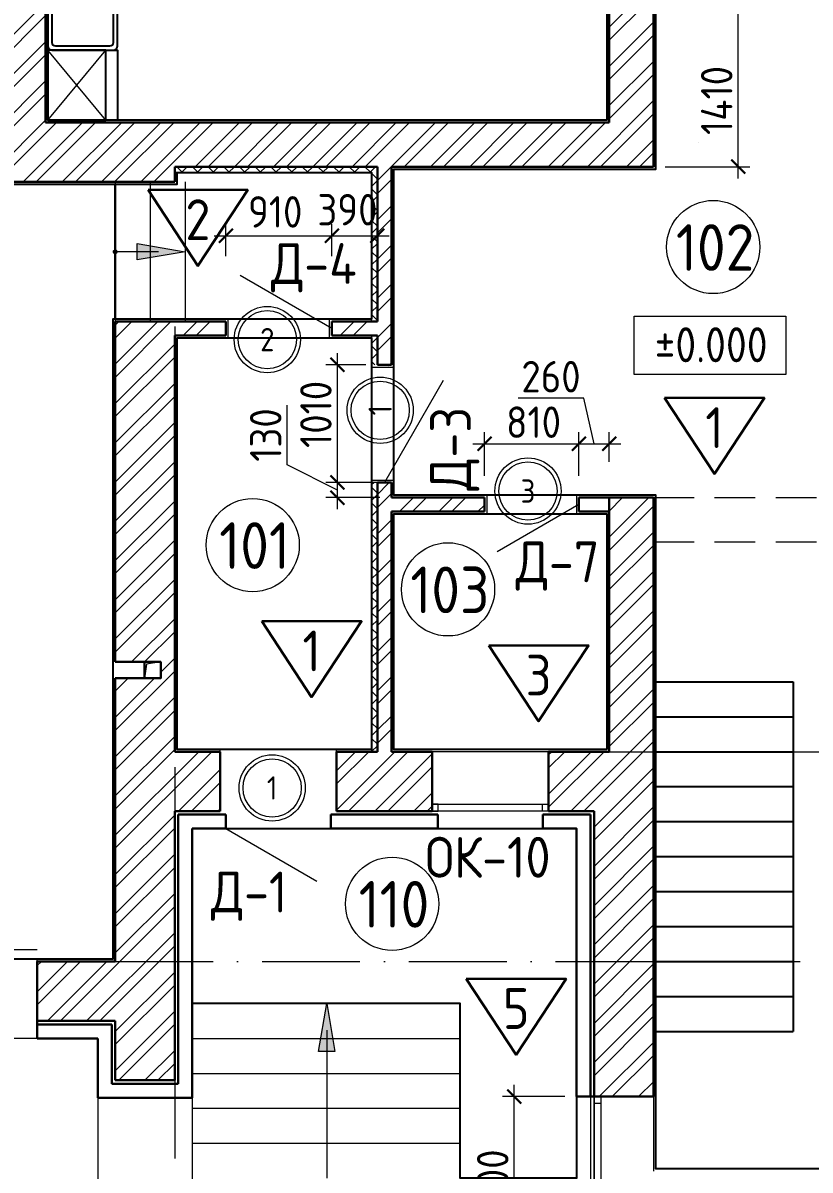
# Model space of a CAD drawing. Header units: millimetres. Extents: x 854812 to 1164625, y 589925 to 823301.
# Drawn here: x 1015293 to 1022050, y 728872 to 738715 of the extents above; entities that cross this region are included whole.
import ezdxf
from ezdxf.enums import TextEntityAlignment as Align

# ---------------------------------------------------------------- set-up
doc = ezdxf.new("R2010")
doc.units = ezdxf.units.MM
for name, pattern in [('ACAD_ISO10W100', [18, 12, -3, 0, -3]), ('JIS_08_15', [17.25, 15, -0.75, 0.75, -0.75]), ('НЕВИДИМАЯX2', [0.75, 0.5, -0.25])]:
    doc.linetypes.add(name, pattern=pattern)
doc.layers.get('Defpoints').update_dxf_attribs({"color": 40})
doc.layers.add('SANTEH', color=7, linetype='Continuous')
doc.layers.add('МЕБЕЛЬ', color=42, linetype='Continuous')
for name, color, linetype, lineweight in [('АР_Марка_двери', 13, 'Continuous', 9), ('АР_Отделка_трапы-лотки', 133, 'Continuous', 13), ('АР_Штрих_материалы', 27, 'Continuous', 9), ('ДВЕРИ', 184, 'Continuous', 18), ('окна', 132, 'Continuous', 18), ('оси', 50, 'JIS_08_15', 9), ('размеры', 215, 'Continuous', 13), ('стены', 172, 'Continuous', 30), ('текст', 7, 'Continuous', 13), ('УКАЗАТЕЛЬ', 6, 'Continuous', 13), ('ФАСАД', 7, 'Continuous', 13), ('ШТРИХ', 142, 'Continuous', 13)]:
    doc.layers.add(name, color=color, linetype=linetype, lineweight=lineweight)
doc.styles.add('arial', font='isocpeur.ttf')
doc.styles.add('GOST 2.304', font='isocpeur.ttf', dxfattribs={"width": 0.9})
doc.dimstyles.new('1', dxfattribs={"dimscale": 100, "dimtxt": 2.7, "dimasz": 1.2, "dimexe": 1, "dimexo": 1, "dimgap": 0.5, "dimtad": 1, "dimdec": 0, "dimzin": 0, "dimdsep": 46, "dimtxsty": 'GOST 2.304', "dimblk": 'ARCHTICK', "dimcen": 0.09, "dimdle": 1, "dimclrd": 256, "dimclre": 256, "dimclrt": 7, "dimadec": 0, "dimazin": 0, "dimtfac": 1, "dimtdec": 0, "dimtmove": 1, "dimatfit": 3, "dimldrblk": 'ARCHTICK', "dimfxl": 100, "dimtolj": 1, "dimtzin": 0, "dimlwd": 5, "dimlwe": 5, "dimarcsym": 1})
pattern_1 = [(45, (51302.94, 0), (-168.3798, 168.3798), []), (45, (51415.2, 0), (-168.3798, 168.3798), [])]

# ---------------------------------------------------------------- blocks, each defined once
blk = doc.blocks.new('ок1000')
at = {"layer": 'окна', "ltscale": 0.1}
for p, q in [((961882.1, 736531.9), (961882.1, 735631.9)), ((962542.1, 736581.9), (962542.1, 735581.9))]:
    blk.add_line(p, q, dxfattribs=at)
for points in [[(962092.1, 735581.9), (962092.1, 736581.9), (962032.1, 736581.9), (962032.1, 735581.9)], [(962092.1, 736529.9), (962092.1, 736581.9), (962032.1, 736581.9), (962032.1, 736529.9)], [(962092.1, 735633.9), (962092.1, 735581.9), (962032.1, 735581.9), (962032.1, 735633.9)]]:
    blk.add_lwpolyline(points, close=True, dxfattribs=at)
blk = doc.blocks.new('_ArchTick')
at = {"color": 0, "linetype": 'ByBlock', "const_width": 0.15}
blk.add_lwpolyline([(-0.5, -0.5), (0.5, 0.5)], dxfattribs=at)
blk = doc.blocks.new('*D665')
at = {"layer": 'Defpoints', "color": 0, "lineweight": 50, "ltscale": 0.1}
for p in [(1019511.1, 729501.5), (1020045.5, 729501.5), (1020045.5, 728201.6)]:
    blk.add_point(p, dxfattribs=at)
at = {"layer": 'размеры', "lineweight": 5, "ltscale": 0.1}
for p, q in [((1019511.1, 728101.6), (1019511.1, 729601.5)), ((1019945.5, 729501.5), (1019411.1, 729501.5)), ((1019945.5, 728201.6), (1019411.1, 728201.6))]:
    blk.add_line(p, q, dxfattribs=at)
at = {"layer": 'размеры', "lineweight": 5, "ltscale": 0.1, "xscale": 120, "yscale": 120, "zscale": 120}
for p, rotation in [((1019511.1, 729501.5), 90), ((1019511.1, 728201.6), 270)]:
    blk.add_blockref('_ArchTick', p, dxfattribs=dict(at, rotation=rotation))
at = {"layer": 'размеры', "color": 7, "ltscale": 0.1, "insert": (1019326.1, 728735.7), "char_height": 270, "attachment_point": 5, "rotation": 90, "style": 'GOST 2.304'}
blk.add_mtext('\\A1;1300', dxfattribs=at)
blk = doc.blocks.new('*D544')
at = {"layer": 'Defpoints', "color": 0, "lineweight": 50, "ltscale": 0.1}
for p in [(1021140.3, 738891.9), (1021434.1, 738891.9), (1020705.5, 737481.6)]:
    blk.add_point(p, dxfattribs=at)
at = {"layer": 'размеры', "lineweight": 5, "ltscale": 0.1}
for p, q in [((1021434.1, 737381.6), (1021434.1, 738991.9)), ((1021240.3, 738891.9), (1021534.1, 738891.9)), ((1020805.5, 737481.6), (1021534.1, 737481.6))]:
    blk.add_line(p, q, dxfattribs=at)
at = {"layer": 'размеры', "lineweight": 5, "ltscale": 0.1, "xscale": 120, "yscale": 120, "zscale": 120}
for p, rotation in [((1021434.1, 738891.9), 90), ((1021434.1, 737481.6), 270)]:
    blk.add_blockref('_ArchTick', p, dxfattribs=dict(at, rotation=rotation))
at = {"layer": 'размеры', "color": 7, "ltscale": 0.1, "insert": (1021249.1, 738049.9), "char_height": 270, "attachment_point": 5, "rotation": 90, "style": 'GOST 2.304'}
blk.add_mtext('\\A1;1410', dxfattribs=at)
blk = doc.blocks.new('SYMBOL_Kitchen_Sink_3_2D')
at = {"layer": 'SANTEH'}
for p, q in [((18504, 19685), (1181, 19685)), ((0, 18504), (0, -18504)), ((1181, 4134), (1181, 17520)), ((2165, 18504), (17520, 18504)), ((18504, 17520), (18504, 4134)), ((19685, -18504), (19685, 18504)), ((276, -2559), (276, 2559)), ((6635, 449), (530, 449)), ((530, 449), (530, -651)), ((866, 3150), (1160, 3150)), ((1751, 2559), (1751, 449)), ((17520, 3150), (2165, 3150)), ((3937, 1575), (3937, 449)), ((14961, 2362), (4724, 2362)), ((15748, -1575), (15748, 1575)), ((530, -651), (6635, -651)), ((1160, -3150), (866, -3150)), ((1751, -651), (1751, -2559)), ((17520, -3150), (2165, -3150)), ((3937, -651), (3937, -1575)), ((4724, -2362), (14961, -2362)), ((1181, -4134), (1181, -17520)), ((18504, -17520), (18504, -4134)), ((2165, -18504), (17520, -18504)), ((1181, -19685), (18504, -19685))]:
    blk.add_line(p, q, dxfattribs=at)
for centre in [(3937, 5512), (3937, -5512)]:
    blk.add_circle(centre, 1213, dxfattribs=at)
for centre, radius, start, end in [((1181, 18504), 1181, 90, 180), ((18504, 18504), 1181, 0, 90), ((2165, 17520), 984, 90, 180), ((17520, 17520), 984, 0, 90), ((2165, 4134), 984, 180, 270), ((17520, 4134), 984, 270, 0), ((866, 2559), 591, 90, 180), ((1160, 2559), 591, 0, 90), ((4724, 1575), 787, 90, 180), ((6535, -101), 559, 280.38886, 79.61114), ((14961, 1575), 787, 0, 90), ((866, -2559), 591, 180, 270), ((1160, -2559), 591, 270, 0), ((2165, -4134), 984, 90, 180), ((4724, -1575), 787, 180, 270), ((14961, -1575), 787, 270, 0), ((17520, -4134), 984, 0, 90), ((1181, -18504), 1181, 180, 270), ((2165, -17520), 984, 180, 270), ((17520, -17520), 984, 270, 0), ((18504, -18504), 1181, 270, 0)]:
    blk.add_arc(centre, radius, start, end, dxfattribs=at)
blk = doc.blocks.new('*D679')
at = {"layer": 'Defpoints', "color": 0, "lineweight": 50, "ltscale": 0.1}
for p in [(1017992.7, 734771.9), (1018455.5, 734771.9), (1018455.5, 734641.6)]:
    blk.add_point(p, dxfattribs=at)
at = {"layer": 'размеры', "lineweight": 5, "ltscale": 0.1}
for p, q in [((1017562, 734922.4), (1017562, 735435.5)), ((1017992.7, 734706.7), (1017562, 734922.4)), ((1017992.7, 734541.6), (1017992.7, 734871.9)), ((1018355.5, 734771.9), (1017892.7, 734771.9)), ((1018355.5, 734641.6), (1017892.7, 734641.6))]:
    blk.add_line(p, q, dxfattribs=at)
at = {"layer": 'размеры', "lineweight": 5, "ltscale": 0.1, "xscale": 120, "yscale": 120, "zscale": 120}
for p, rotation in [((1017992.7, 734771.9), 90), ((1017992.7, 734641.6), 270)]:
    blk.add_blockref('_ArchTick', p, dxfattribs=dict(at, rotation=rotation))
at = {"layer": 'размеры', "color": 7, "ltscale": 0.1, "insert": (1017377, 735179), "char_height": 270, "attachment_point": 5, "rotation": 90, "style": 'GOST 2.304'}
blk.add_mtext('\\A1;130', dxfattribs=at)
blk = doc.blocks.new('*D680')
at = {"layer": 'Defpoints', "color": 0, "lineweight": 50, "ltscale": 0.1}
for p in [(1017992.7, 735781.9), (1018335.5, 735781.9), (1018335.5, 734771.9)]:
    blk.add_point(p, dxfattribs=at)
at = {"layer": 'размеры', "lineweight": 5, "ltscale": 0.1}
for p, q in [((1017992.7, 734671.9), (1017992.7, 735881.9)), ((1018235.5, 735781.9), (1017892.7, 735781.9)), ((1018235.5, 734771.9), (1017892.7, 734771.9))]:
    blk.add_line(p, q, dxfattribs=at)
at = {"layer": 'размеры', "lineweight": 5, "ltscale": 0.1, "xscale": 120, "yscale": 120, "zscale": 120}
for p, rotation in [((1017992.7, 735781.9), 90), ((1017992.7, 734771.9), 270)]:
    blk.add_blockref('_ArchTick', p, dxfattribs=dict(at, rotation=rotation))
at = {"layer": 'размеры', "color": 7, "ltscale": 0.1, "insert": (1017807.7, 735356.1), "char_height": 270, "attachment_point": 5, "rotation": 90, "style": 'GOST 2.304'}
blk.add_mtext('\\A1;1010', dxfattribs=at)
blk = doc.blocks.new('*D681')
at = {"layer": 'Defpoints', "color": 0, "lineweight": 50, "ltscale": 0.1}
for p in [(1020065.5, 735104.1), (1019255.5, 734729.9), (1020065.5, 734729.9)]:
    blk.add_point(p, dxfattribs=at)
at = {"layer": 'размеры', "lineweight": 5, "ltscale": 0.1}
for p, q in [((1019255.5, 734829.9), (1019255.5, 735204.1)), ((1020065.5, 734829.9), (1020065.5, 735204.1)), ((1019155.5, 735104.1), (1020165.5, 735104.1))]:
    blk.add_line(p, q, dxfattribs=at)
at = {"layer": 'размеры', "lineweight": 5, "ltscale": 0.1, "xscale": 120, "yscale": 120, "zscale": 120, "rotation": 180}
blk.add_blockref('_ArchTick', (1019255.5, 735104.1), dxfattribs=at)
at = {"layer": 'размеры', "lineweight": 5, "ltscale": 0.1, "xscale": 120, "yscale": 120, "zscale": 120}
blk.add_blockref('_ArchTick', (1020065.5, 735104.1), dxfattribs=at)
at = {"layer": 'размеры', "color": 7, "ltscale": 0.1, "insert": (1019676.7, 735289.1), "char_height": 270, "attachment_point": 5, "style": 'GOST 2.304'}
blk.add_mtext('\\A1;810', dxfattribs=at)
blk = doc.blocks.new('*D682')
at = {"layer": 'Defpoints', "color": 0, "lineweight": 50, "ltscale": 0.1}
for p in [(1020325.5, 735104.1), (1020325.5, 734849.9), (1020065.5, 734729.9)]:
    blk.add_point(p, dxfattribs=at)
at = {"layer": 'размеры', "lineweight": 5, "ltscale": 0.1}
for p, q in [((1020107, 735494.5), (1019545.3, 735494.5)), ((1020195.5, 735104.1), (1020107, 735494.5)), ((1020065.5, 734829.9), (1020065.5, 735204.1)), ((1020325.5, 734949.9), (1020325.5, 735204.1)), ((1019965.5, 735104.1), (1020425.5, 735104.1))]:
    blk.add_line(p, q, dxfattribs=at)
at = {"layer": 'размеры', "lineweight": 5, "ltscale": 0.1, "xscale": 120, "yscale": 120, "zscale": 120, "rotation": 180}
blk.add_blockref('_ArchTick', (1020065.5, 735104.1), dxfattribs=at)
at = {"layer": 'размеры', "lineweight": 5, "ltscale": 0.1, "xscale": 120, "yscale": 120, "zscale": 120}
blk.add_blockref('_ArchTick', (1020325.5, 735104.1), dxfattribs=at)
at = {"layer": 'размеры', "color": 7, "ltscale": 0.1, "insert": (1019826.2, 735679.5), "char_height": 270, "attachment_point": 5, "style": 'GOST 2.304'}
blk.add_mtext('\\A1;260', dxfattribs=at)
blk = doc.blocks.new('номер помещения')
at = {"ltscale": 0.13}
blk.add_circle((0, 0), 450, dxfattribs=at)
at = {"ltscale": 0.13, "style": 'arial'}
blk.add_attdef('№', text='', height=250, dxfattribs=at).set_placement((0, 0), align=Align.MIDDLE_CENTER)
blk = doc.blocks.new('*D722')
at = {"layer": 'Defpoints', "color": 0, "lineweight": 50, "ltscale": 0.1}
for p in [(1018335.5, 736889.2), (1017945.4, 736614.3), (1018335.5, 736614.3)]:
    blk.add_point(p, dxfattribs=at)
at = {"layer": 'размеры', "lineweight": 5, "ltscale": 0.1}
for p, q in [((1017945.4, 736714.3), (1017945.4, 736989.2)), ((1018335.5, 736714.3), (1018335.5, 736989.2)), ((1017845.4, 736889.2), (1018435.5, 736889.2))]:
    blk.add_line(p, q, dxfattribs=at)
at = {"layer": 'размеры', "lineweight": 5, "ltscale": 0.1, "xscale": 120, "yscale": 120, "zscale": 120, "rotation": 180}
blk.add_blockref('_ArchTick', (1017945.4, 736889.2), dxfattribs=at)
at = {"layer": 'размеры', "lineweight": 5, "ltscale": 0.1, "xscale": 120, "yscale": 120, "zscale": 120}
blk.add_blockref('_ArchTick', (1018335.5, 736889.2), dxfattribs=at)
at = {"layer": 'размеры', "color": 7, "ltscale": 0.1, "insert": (1018078.8, 737112.3), "char_height": 270, "attachment_point": 5, "style": 'GOST 2.304'}
blk.add_mtext('\\A1;390', dxfattribs=at)
blk = doc.blocks.new('*D723')
at = {"layer": 'Defpoints', "color": 0, "lineweight": 50, "ltscale": 0.1}
for p in [(1017945.4, 736889.2), (1017035.4, 736614.3), (1017945.4, 736614.3)]:
    blk.add_point(p, dxfattribs=at)
at = {"layer": 'размеры', "lineweight": 5, "ltscale": 0.1}
for p, q in [((1017035.4, 736714.3), (1017035.4, 736989.2)), ((1017945.4, 736714.3), (1017945.4, 736989.2)), ((1016935.4, 736889.2), (1018045.4, 736889.2))]:
    blk.add_line(p, q, dxfattribs=at)
at = {"layer": 'размеры', "lineweight": 5, "ltscale": 0.1, "xscale": 120, "yscale": 120, "zscale": 120, "rotation": 180}
blk.add_blockref('_ArchTick', (1017035.4, 736889.2), dxfattribs=at)
at = {"layer": 'размеры', "lineweight": 5, "ltscale": 0.1, "xscale": 120, "yscale": 120, "zscale": 120}
blk.add_blockref('_ArchTick', (1017945.4, 736889.2), dxfattribs=at)
at = {"layer": 'размеры', "color": 7, "ltscale": 0.1, "insert": (1017458.6, 737093.9), "char_height": 270, "attachment_point": 5, "style": 'GOST 2.304'}
blk.add_mtext('\\A1;910', dxfattribs=at)

msp = doc.modelspace()

# ---------------------------------------------------------------- hatches: boundary and pattern name
at = {"layer": 'АР_Штрих_материалы', "ltscale": 100}
h = msp.add_hatch(dxfattribs=at)
h.set_pattern_fill('ANSI32', color=256, scale=25, style=0)
h.set_pattern_definition(pattern_1)
h.paths.add_polyline_path([(1012815.5, 742771.9), (1011745.5, 742771.9), (1011745.5, 743281.9), (1011235.5, 743281.9), (1011235.5, 740661.4), (1011745.5, 740661.4), (1011745.5, 742262.1), (1012815.5, 742262.1)])
h.paths.add_polyline_path([(1016835.5, 742771.9), (1015485.5, 742771.9), (1015485.5, 743281.9), (1014975.5, 743281.9), (1014975.5, 742771.9), (1013915.5, 742771.9), (1013915.5, 742262.1), (1014975.5, 742262.1), (1014975.5, 740688.9), (1015225.5, 740688.9), (1015365.5, 740688.9), (1015365.5, 740548.9), (1015225.5, 740548.9), (1014975.5, 740548.9), (1014975.5, 740428.9), (1015225.5, 740428.9), (1015365.5, 740428.9), (1015365.5, 740158.9), (1015225.5, 740158.9), (1014975.5, 740158.9), (1014975.5, 737861.9), (1013815.5, 737861.9), (1013815.5, 737481.6), (1014975.5, 737481.6), (1014975.5, 737351.9), (1016595.5, 737351.9), (1016595.5, 737481.6), (1018335.5, 737481.6), (1018335.5, 736151.9), (1017915.4, 736151.9), (1017915.4, 736031.9), (1018335.5, 736031.9), (1018335.5, 735771.9), (1018455.5, 735771.9), (1018455.5, 737481.6), (1020705.5, 737481.6), (1020705.5, 738891.9), (1020325.5, 738891.9), (1020325.5, 737861.9), (1015485.5, 737861.9), (1015485.5, 738461.9), (1015485.5, 739638.9), (1015365.2, 739638.9), (1015225.2, 739638.9), (1015225.2, 739778.9), (1015365.2, 739778.9), (1015485.1, 739778.9), (1015485.1, 739898.9), (1015365.2, 739898.9), (1015225.2, 739898.9), (1015225.2, 740038.9), (1015365.2, 740038.9), (1015485.5, 740038.9), (1015485.5, 742261.9), (1016835.5, 742262)])
h.paths.add_polyline_path([(1018895.5, 742771.9), (1018695.5, 742771.9), (1018695.5, 743281.9), (1018185.5, 743281.9), (1018185.5, 742771.9), (1018035.5, 742771.9), (1018035.5, 742262), (1018895.5, 742262.1)], flags=17)
h.paths.add_polyline_path([(1020705.5, 744061.9), (1022055.5, 744061.9), (1022055.5, 744571.6), (1020705.5, 744571.6), (1020705.5, 745081.6), (1020195.5, 745081.6), (1020195.5, 742771.9), (1019995.5, 742771.9), (1019995.5, 742262.1), (1020325.5, 742262.1), (1020325.5, 741232.1), (1020705.5, 741232.1)])
h.paths.add_polyline_path([(1024065.5, 744571.9), (1023915.5, 744571.9), (1023915.5, 745081.9), (1023405.5, 745081.9), (1023405.5, 744571.9), (1023255.5, 744571.9), (1023255.5, 744061.9), (1024065.5, 744061.9)])
h.paths.add_polyline_path([(1027175.5, 742771.9), (1025115.5, 742771.9), (1025115.5, 742921.9), (1024605.5, 742921.9), (1024605.5, 742261.9), (1027175.5, 742261.9)])
h.paths.add_polyline_path([(1029935.5, 742771.9), (1028175.5, 742771.9), (1028175.5, 742261.9), (1028915.5, 742261.9), (1028915.5, 742261.6), (1028915.5, 742111.9), (1029425.5, 742111.9), (1029425.5, 742261.9), (1029935.5, 742261.9)])
h.paths.add_polyline_path([(1029935.5, 739661.6), (1029425.5, 739661.6), (1029425.5, 739811.6), (1028915.5, 739811.6), (1028915.5, 739001.6), (1029425.5, 739001.6), (1029425.5, 739152), (1029935.5, 739152.1)])
h.paths.add_polyline_path([(1029415.5, 739541.6), (1029555.5, 739541.6), (1029555.5, 739272), (1029415.5, 739272)], flags=16)
h.paths.add_polyline_path([(1029675.5, 739541.6), (1029815.5, 739541.6), (1029815.5, 739272), (1029675.5, 739272)], flags=16)
h.paths.add_polyline_path([(1028375.5, 737861.9), (1025105.5, 737861.9), (1025105.5, 737741.9), (1025105.5, 737601.9), (1024965.5, 737601.9), (1024965.5, 737741.9), (1024965.5, 737861.9), (1023495.5, 737861.9), (1023495.5, 736261.4), (1025095.5, 736261.4), (1025095.5, 736381.4), (1023875.5, 736381.4), (1023875.5, 737481.6), (1024705.5, 737481.8), (1024705.5, 737601.9), (1024705.5, 737741.9), (1024845.5, 737741.9), (1024845.5, 737601.9), (1024845.5, 737481.8), (1024975.5, 737481.9), (1024975.5, 737241.4), (1025095.5, 737241.4), (1025095.5, 737481.9), (1025225.5, 737481.9), (1025225.5, 737601.9), (1025225.5, 737741.9), (1025365.5, 737741.9), (1025365.5, 737601.9), (1025365.5, 737481.9), (1027715.5, 737481.9), (1027715.5, 736601.9), (1028225.5, 736601.9), (1028225.5, 737481.6), (1028375.5, 737481.6)])
h.paths.add_polyline_path([(1028225.5, 735601.9), (1027715.5, 735601.9), (1027715.5, 735381.9), (1025037.9, 735381.9, -0.080419), (1024910, 735381.9), (1023875.5, 735381.9), (1023875.5, 735451.4), (1023495.5, 735451.4), (1023495.5, 734941.4), (1023875.5, 734941.4), (1023875.5, 735261.9), (1027715.5, 735261.9), (1027715.5, 732542.3), (1028225.5, 732542.3)])
h = msp.add_hatch(dxfattribs=at)
h.set_pattern_fill('ANSI32', color=256, scale=25, style=0)
h.set_pattern_definition(pattern_1)
h.paths.add_polyline_path([(1011745.4, 735601.9), (1011235.5, 735601.9), (1011235.5, 732542.3), (1011745.4, 732542.3)])
h.paths.add_polyline_path([(1012915.5, 737861.9), (1011745.5, 737861.9), (1011745.5, 739661.4), (1011235.5, 739661.4), (1011235.5, 736601.9), (1011745.4, 736601.9), (1011745.4, 737481.6), (1012915.5, 737481.6)])
h.paths.add_polyline_path([(1016595.5, 728701.7), (1016085.5, 728701.7), (1016085.5, 727841.6), (1016595.5, 727841.6)])
h.paths.add_polyline_path([(1020705.5, 734641.6), (1020325.5, 734641.6), (1020325.5, 732461.6), (1019805.5, 732461.6), (1019805.5, 731951.6), (1020195.5, 731951.6), (1020195.5, 729501.5), (1020705.5, 729501.5)])
h.paths.add_polyline_path([(1018805.5, 732461.6), (1018455.5, 732461.6), (1018455.5, 734521.6), (1019255.5, 734521.6), (1019255.5, 734641.6), (1018455.5, 734641.6), (1018455.5, 734761.9), (1018335.5, 734761.9), (1018335.5, 732461.6), (1017985.5, 732461.6), (1017985.5, 731951.6), (1018805.5, 731951.6)])
h.paths.add_polyline_path([(1028225.5, 731542.3), (1027715.5, 731542.3), (1027715.5, 730661.6), (1027565.5, 730661.6), (1027565.5, 730151.6), (1027715.5, 730151.6), (1027715.5, 729641.6), (1028225.5, 729641.6)])
h.paths.add_polyline_path([(1015415.5, 730661.6), (1015415.5, 730151.6), (1016085.5, 730151.6), (1016085.5, 729641.6), (1016595.5, 729641.6), (1016595.5, 731951.6), (1016985.5, 731951.6), (1016985.5, 732461.6), (1016595.5, 732461.6), (1016595.5, 736031.9), (1017005.4, 736031.9), (1017005.4, 736151.9), (1016085.5, 736151.9), (1016085.5, 733231.6), (1016475.2, 733231.6), (1016475.2, 733091.6), (1016085.5, 733091.6), (1016085.5, 730661.6)])
h.paths.add_polyline_path([(1012415.5, 730151.6), (1012415.5, 730661.6), (1011745.4, 730661.6), (1011745.4, 731542.3), (1011235.5, 731542.3), (1011235.5, 729641.6), (1011745.5, 729641.6), (1011745.5, 730151.6)])
h.paths.add_polyline_path([(1023345.5, 728861.6), (1023345.5, 728351.6), (1023495.5, 728351.6), (1023495.5, 727841.6), (1024005.5, 727841.6), (1024005.5, 730151.6), (1026265.5, 730151.6), (1026265.5, 730661.6), (1023875.5, 730661.6), (1023875.5, 734031.4), (1023495.5, 734031.4), (1023495.5, 728861.6)])
at = {"layer": 'текст', "ltscale": 0.1}
h = msp.add_hatch(color=7, dxfattribs=at)
h.dxf.hatch_style = 1
h.paths.add_polyline_path([(1016272.7, 736751.9), (1016272.7, 736822.5), (1016685.5, 736751.9), (1016272.7, 736681.2)])
h = msp.add_hatch(color=7, dxfattribs=at)
h.dxf.hatch_style = 1
h.paths.add_polyline_path([(1017900.5, 729888.8), (1017829.9, 729888.8), (1017900.5, 730301.6), (1017971.2, 729888.8)])
at = {"layer": 'ШТРИХ', "ltscale": 0.1}
h = msp.add_hatch(dxfattribs=at)
h.set_pattern_fill('ANSI37', color=256, scale=30, style=0)
h.set_pattern_definition([(45, (51302.94, 0), (-67.351921, 67.351921), []), (135, (51302.94, 0), (-67.351921, -67.351921), [])])
h.paths.add_polyline_path([(1018335.5, 737481.6), (1016595.5, 737481.6), (1016595.5, 737431.6), (1018285.5, 737431.6), (1018285.5, 736151.9), (1018335.5, 736151.9)])
h.paths.add_polyline_path([(1018335.5, 736031.9), (1018285.5, 736031.9), (1018285.5, 735781.9), (1018335.5, 735781.9)])
h.paths.add_polyline_path([(1018335.5, 734771.9), (1018285.5, 734771.9), (1018285.5, 732461.6), (1018335.5, 732461.6)])
h.paths.add_polyline_path([(1018335.5, 733798.1), (1018335.5, 733874.4), (1018335.5, 734355.8), (1018335.5, 734392.7)], flags=17)

# ---------------------------------------------------------------- linework, layer by layer
at = {"layer": 'Defpoints', "ltscale": 0.1}
for p, q in [((1020705.5, 733061.6), (1021905.5, 733061.6)), ((1021905.5, 733061.6), (1021905.5, 730061.6)), ((1020705.5, 732761.6), (1021905.5, 732761.6)), ((1020705.5, 732461.6), (1021905.5, 732461.6)), ((1020705.5, 732161.6), (1021905.5, 732161.6)), ((1020705.5, 731861.6), (1021905.5, 731861.6)), ((1020705.5, 731561.6), (1021905.5, 731561.6)), ((1020705.5, 731261.6), (1021905.5, 731261.6)), ((1020705.5, 730961.6), (1021905.5, 730961.6)), ((1020705.5, 730661.6), (1021905.5, 730661.6)), ((1020705.5, 730361.6), (1021905.5, 730361.6)), ((1020705.5, 730061.6), (1021905.5, 730061.6))]:
    msp.add_line(p, q, dxfattribs=at)
for points in [[(1020725.5, 741212.1), (1020725.5, 741212.1), (1020725.5, 744041.9), (1024585.5, 744041.9), (1024585.5, 742241.9), (1028895.5, 742241.9), (1028895.5, 737881.9), (1028895.5, 737881.9), (1023475.5, 737881.9), (1023475.5, 737881.9), (1023475.5, 737881.9), (1023475.5, 737881.9), (1023475.5, 737881.9), (1023475.5, 728881.6), (1020725.5, 728881.6), (1020725.5, 734661.6), (1018475.5, 734661.6), (1018475.5, 737461.6), (1020725.5, 737461.6), (1020725.5, 741212.1)], [(1020725.5, 738911.9), (1020305.5, 738911.9), (1020305.5, 738911.9), (1020305.5, 738911.9), (1020305.5, 737881.9), (1015505.5, 737881.9), (1015505.5, 742241.9), (1020305.5, 742242.1), (1020305.5, 741212.1), (1020305.5, 741212.1), (1020305.5, 741212.1), (1020725.5, 741212.1)], [(1016085.5, 736171.9), (1016065.5, 736171.9), (1016065.5, 730681.6), (1011765.4, 730681.6), (1011765.4, 737461.6), (1014955.5, 737461.6), (1014955.5, 737331.9), (1016085.5, 737331.9)], [(1016085.5, 737331.9), (1016615.5, 737331.9), (1016615.5, 737431.6), (1018285.5, 737431.6), (1018285.5, 736171.9), (1016085.5, 736171.9)], [(1018285.5, 732481.6), (1016615.5, 732481.6), (1016615.5, 736011.9), (1018285.5, 736011.9)], [(1020305.5, 732481.6), (1018475.5, 732481.6), (1018475.5, 734501.6), (1020305.5, 734501.6)], [(1016745.5, 731801.6), (1020045.5, 731801.6), (1020045.5, 728801.6), (1019045.6, 728801.6), (1019045.6, 730301.6), (1016745.5, 730301.6)]]:
    msp.add_lwpolyline(points, close=True, dxfattribs=at)
at = {"layer": 'АР_Марка_двери', "ltscale": 0.13}
for centre in [(1017390.5, 735997.5), (1018359.8, 735391.7), (1019628.7, 734698), (1017432.2, 732150.5)]:
    msp.add_circle(centre, 284.4, dxfattribs=at)
at = {"layer": 'АР_Отделка_трапы-лотки', "ltscale": 0.1}
for p, q in [((1017055.4, 736011.9), (1017055.4, 736171.9)), ((1017925.4, 736011.9), (1017925.4, 736171.9)), ((1018285.5, 735761.9), (1018475.5, 735761.9)), ((1018285.5, 734791.9), (1018475.5, 734791.9)), ((1018335.5, 734771.9), (1018285.5, 734771.9)), ((1019275.5, 734661.6), (1019275.5, 734501.6)), ((1020045.5, 734661.6), (1020045.5, 734501.6)), ((1016985.5, 732461.6), (1016985.5, 732481.6)), ((1017985.5, 732461.6), (1017985.5, 732481.6)), ((1015415.5, 730661.6), (1015415.5, 730681.6))]:
    msp.add_line(p, q, dxfattribs=at)
for points in [[(1020725.5, 737461.6), (1020725.5, 737861.9), (1020725.5, 738911.9), (1020305.5, 738911.9), (1020305.5, 737881.9), (1015505.5, 737881.9), (1015505.5, 742241.9), (1020305.5, 742242.1), (1020305.5, 741212.1), (1020725.5, 741212.1), (1020725.5, 744041.9), (1024585.5, 744041.9), (1024585.5, 742241.9), (1028895.5, 742241.9), (1028895.5, 737881.9), (1023475.5, 737881.9), (1023475.5, 737481.6), (1023475.5, 736241.4)], [(1021095.5, 737691.7), (1021095.5, 737691.7)], [(1013795.5, 737461.6), (1014955.5, 737461.6), (1014955.5, 737331.9), (1016615.5, 737331.9), (1016615.5, 737431.6)], [(1018285.5, 736151.9), (1018285.5, 737431.6), (1016595.5, 737431.6)], [(1018475.5, 735761.9), (1018475.5, 737461.6), (1020725.5, 737461.6)], [(1017055.4, 736171.9), (1016065.5, 736171.9), (1016065.5, 730681.6), (1015415.5, 730681.6)], [(1018285.5, 736171.9), (1017925.4, 736171.9)], [(1016985.5, 732481.6), (1016615.5, 732481.6), (1016615.5, 736011.9), (1017055.4, 736011.9)], [(1017925.4, 736011.9), (1018285.5, 736011.9)], [(1018285.5, 736031.9), (1018285.5, 735761.9)], [(1018285.5, 734791.9), (1018285.5, 732461.6)], [(1019275.5, 734661.6), (1018475.5, 734661.6), (1018475.5, 734791.9)], [(1023475.5, 734051.4), (1023475.5, 728881.6), (1020725.5, 728881.6), (1020725.5, 734661.6), (1020325.5, 734661.6), (1020045.5, 734661.6)], [(1020045.5, 734501.6), (1020305.5, 734501.6), (1020305.5, 732481.6), (1018475.5, 732481.6), (1018475.5, 734501.6), (1019275.5, 734501.6)], [(1018285.5, 732481.6), (1017985.5, 732481.6)]]:
    msp.add_lwpolyline(points, dxfattribs=at)
at = {"layer": 'ДВЕРИ', "ltscale": 0.1}
for p, q in [((1017945.4, 736091.9), (1017157.3, 736546.9)), ((1018900.5, 735646.6), (1018395.5, 734771.9)), ((1020065.5, 734581.6), (1019364, 734176.6)), ((1017035.5, 731801.6), (1017814.9, 731351.6)), ((1015415.5, 730761.6), (1012415.5, 730761.6))]:
    msp.add_line(p, q, dxfattribs=at)
at = {"layer": 'МЕБЕЛЬ', "color": 7, "lineweight": 0, "ltscale": 0.3}
for p, q in [((1015505.5, 737881.9), (1016005.5, 738481.9)), ((1016005.5, 737881.9), (1015505.5, 738481.9))]:
    msp.add_line(p, q, dxfattribs=at)
at = {"layer": 'МЕБЕЛЬ', "color": 7, "ltscale": 0.3}
msp.add_lwpolyline([(1016005.5, 737881.9), (1016005.5, 738481.9), (1015505.5, 738481.9), (1015505.5, 737881.9)], close=True, dxfattribs=at)
msp.add_lwpolyline([(1016005.5, 738481.9), (1016105.5, 738481.9), (1016105.5, 737881.9), (1016005.5, 737881.9)], dxfattribs=at)
at = {"layer": 'окна', "ltscale": 0.1}
for p, q in [((1020045.5, 729501.5), (1020045.5, 728201.6)), ((1020165.5, 729501.5), (1020165.5, 728321.6)), ((1020195.5, 729501.5), (1020195.5, 728351.6)), ((1020705.5, 729501.5), (1020705.5, 728861.6))]:
    msp.add_line(p, q, dxfattribs=at)
for points in [[(1020255.5, 729501.5), (1020255.5, 728352.8), (1020195.5, 728352.8), (1020195.5, 729501.5)], [(1020255.5, 729501.5), (1020255.5, 729441.5), (1020195.5, 729441.5), (1020195.5, 729501.5)]]:
    msp.add_lwpolyline(points, close=True, dxfattribs=at)
at = {"layer": 'оси', "color": 7, "linetype": 'ACAD_ISO10W100', "ltscale": 70}
for p, q in [((1016595.5, 736110.4), (1016595.5, 723436.1)), ((1020325.5, 732461.6), (1033992.5, 732461.6)), ((1016085.5, 730661.6), (1033992.5, 730661.6))]:
    msp.add_line(p, q, dxfattribs=at)
at = {"layer": 'размеры', "ltscale": 0.1}
msp.add_line((1015415.5, 730001.6), (1012415.5, 730001.6), dxfattribs=at)
at = {"layer": 'стены', "ltscale": 0.1}
for p, q in [((1015485.5, 737861.9), (1015485.5, 739638.9)), ((1020325.5, 737861.9), (1020325.5, 738891.9)), ((1020705.5, 737481.6), (1020705.5, 738891.9)), ((1020325.5, 737861.9), (1015485.5, 737861.9)), ((1018335.5, 737481.6), (1016595.5, 737481.6)), ((1016595.5, 737481.6), (1016595.5, 737351.9)), ((1018335.5, 736151.9), (1018335.5, 737481.6)), ((1020705.5, 737481.6), (1018455.5, 737481.6)), ((1018455.5, 735781.9), (1018455.5, 737481.6)), ((1016595.5, 737351.9), (1014975.5, 737351.9)), ((1016085.5, 736151.9), (1016085.5, 733231.6)), ((1017035.4, 736151.9), (1016085.5, 736151.9)), ((1017035.4, 736031.9), (1017035.4, 736151.9)), ((1018335.5, 736151.9), (1017945.4, 736151.9)), ((1017945.4, 736031.9), (1017945.4, 736151.9)), ((1016595.5, 736031.9), (1016595.5, 732461.6)), ((1017035.4, 736031.9), (1016595.5, 736031.9)), ((1018335.5, 736031.9), (1017945.4, 736031.9)), ((1018335.5, 735781.9), (1018335.5, 736031.9)), ((1018335.5, 735781.9), (1018455.5, 735781.9)), ((1018335.5, 732461.6), (1018335.5, 734771.9)), ((1018335.5, 734771.9), (1018455.5, 734771.9)), ((1018455.5, 734641.6), (1018455.5, 734771.9)), ((1018455.5, 734641.6), (1019255.5, 734641.6)), ((1019255.5, 734641.6), (1019255.5, 734521.6)), ((1020065.5, 734641.6), (1020325.5, 734641.6)), ((1020065.5, 734641.6), (1020065.5, 734521.6)), ((1020325.5, 734641.6), (1020325.5, 732461.6)), ((1020325.5, 734641.6), (1020705.5, 734641.6)), ((1020705.5, 734641.6), (1020705.5, 729501.5)), ((1018455.5, 732461.6), (1018455.5, 734521.6)), ((1018455.5, 734521.6), (1019255.5, 734521.6)), ((1020065.5, 734521.6), (1020325.5, 734521.6)), ((1016085.5, 733091.6), (1016085.5, 730661.6)), ((1016595.5, 732461.6), (1016985.5, 732461.6)), ((1016985.5, 731951.6), (1016985.5, 732461.6)), ((1017985.5, 732461.6), (1018335.5, 732461.6)), ((1017985.5, 731951.6), (1017985.5, 732461.6)), ((1018455.5, 732461.6), (1018805.5, 732461.6)), ((1018805.5, 731951.6), (1018805.5, 732461.6)), ((1019805.5, 732461.6), (1020325.5, 732461.6)), ((1019805.5, 731951.6), (1019805.5, 732461.6)), ((1016595.5, 731951.6), (1016985.5, 731951.6)), ((1016595.5, 731951.6), (1016595.5, 729641.6)), ((1016625.5, 731921.6), (1017035.5, 731921.6)), ((1016625.5, 731921.6), (1016625.5, 729611.6)), ((1017035.5, 731801.6), (1017035.5, 731921.6)), ((1017935.5, 731921.6), (1018855.5, 731921.6)), ((1017935.5, 731801.6), (1017935.5, 731921.6)), ((1017985.5, 731951.6), (1018805.5, 731951.6)), ((1018855.5, 731801.6), (1018855.5, 731921.6)), ((1019755.5, 731921.6), (1020165.5, 731921.6)), ((1019755.5, 731801.6), (1019755.5, 731921.6)), ((1019805.5, 731951.6), (1020195.5, 731951.6)), ((1020165.5, 731921.6), (1020165.5, 729501.5)), ((1020195.5, 731951.6), (1020195.5, 729501.5)), ((1016745.5, 731801.6), (1017035.5, 731801.6)), ((1016745.5, 731801.6), (1016745.5, 729491.6)), ((1017935.5, 731801.6), (1018855.5, 731801.6)), ((1019755.5, 731801.6), (1020045.5, 731801.6)), ((1020045.5, 731801.6), (1020045.5, 729501.5)), ((1016085.5, 730661.6), (1015415.5, 730661.6)), ((1015415.5, 730001.6), (1015415.5, 730661.6)), ((1015935.5, 730661.6), (1015935.5, 730661.6)), ((1016085.5, 730151.6), (1015415.5, 730151.6)), ((1016055.5, 730121.6), (1015415.5, 730121.6)), ((1016055.5, 730121.6), (1016055.5, 729611.6)), ((1016085.5, 730151.6), (1016085.5, 729641.6)), ((1015935.5, 730001.6), (1015415.5, 730001.6)), ((1015935.5, 730001.6), (1015935.5, 729491.6)), ((1016625.5, 729611.6), (1016055.5, 729611.6)), ((1016595.5, 729641.6), (1016085.5, 729641.6)), ((1020705.5, 729501.5), (1020045.5, 729501.5)), ((1016745.5, 729491.6), (1015935.5, 729491.6))]:
    msp.add_line(p, q, dxfattribs=at)
at = {"layer": 'стены', "color": 204, "ltscale": 0.3}
for p, q in [((1016335.2, 733231.6), (1016085.5, 733231.6)), ((1016335.2, 733091.6), (1016085.5, 733091.6))]:
    msp.add_line(p, q, dxfattribs=at)
at = {"layer": 'стены', "linetype": 'Continuous', "ltscale": 100}
for points in [[(1016366.6, 737282.1), (1017223, 737282.1), (1016794.8, 736630.4), (1016366.6, 737282.1)], [(1020801.7, 735497.6), (1021658.1, 735497.6), (1021229.9, 734845.9), (1020801.7, 735497.6)], [(1017343.2, 733581.5), (1018199.5, 733581.5), (1017771.4, 732929.8), (1017343.2, 733581.5)], [(1019292, 733374.2), (1020148.3, 733374.2), (1019720.2, 732722.5), (1019292, 733374.2)], [(1019098.8, 730512.9), (1019955.1, 730512.9), (1019527, 729861.2), (1019098.8, 730512.9)]]:
    msp.add_lwpolyline(points, dxfattribs=at)
at = {"layer": 'стены', "color": 7, "linetype": 'Continuous', "lineweight": 9}
msp.add_lwpolyline([(1020541.7, 736199.3), (1021841.7, 736199.3), (1021841.7, 735699.3), (1020541.7, 735699.3), (1020541.7, 736199.3)], close=True, dxfattribs=at)
at = {"layer": 'стены', "color": 204, "ltscale": 0.3}
msp.add_lwpolyline([(1016335.2, 733231.6), (1016335.2, 733091.6), (1016475.2, 733091.6), (1016475.2, 733231.6)], close=True, dxfattribs=at)
at = {"layer": 'текст', "color": 7, "ltscale": 0.1}
for points in [[(1016272.7, 736751.9), (1016272.7, 736822.5), (1016685.5, 736751.9), (1016272.7, 736681.2)], [(1017900.5, 729888.8), (1017829.9, 729888.8), (1017900.5, 730301.6), (1017971.2, 729888.8)]]:
    msp.add_lwpolyline(points, close=True, dxfattribs=at)
for points in [[(1016456.7, 736751.9), (1016085.5, 736751.9)], [(1017900.5, 730072.8), (1017900.5, 728801.6)]]:
    msp.add_lwpolyline(points, dxfattribs=at)
at = {"layer": 'текст', "color": 7}
for centre in [(1021218.8, 736792.2), (1017265.2, 734234.5), (1018942.4, 733854.5), (1018462.1, 731156.3)]:
    msp.add_circle(centre, 400, dxfattribs=at)
at = {"layer": 'текст', "color": 7, "ltscale": 0.1}
msp.add_circle((1016085.5, 736751.9), 15.9, dxfattribs=at)
at = {"layer": 'УКАЗАТЕЛЬ', "ltscale": 0.1}
for p, q in [((1016085.5, 737351.9), (1016085.5, 736151.9)), ((1016385.5, 737351.9), (1016385.5, 736151.9)), ((1016685.5, 737351.9), (1016685.5, 736151.9)), ((1016745.5, 730301.6), (1019045.6, 730301.6)), ((1019045.6, 730301.6), (1019045.6, 728801.6)), ((1016745.5, 730001.6), (1019045.6, 730001.6)), ((1016745.5, 729701.6), (1019045.6, 729701.6)), ((1015935.5, 729491.6), (1015935.5, 727691.6)), ((1016745.5, 729491.6), (1016745.5, 727691.9)), ((1016745.5, 729401.6), (1019045.6, 729401.6)), ((1016745.5, 729101.6), (1019045.6, 729101.6))]:
    msp.add_line(p, q, dxfattribs=at)
msp.add_lwpolyline([(1016475.2, 733231.6), (1016352.6, 733213.7), (1016335.2, 733091.6)], dxfattribs=at)
at = {"layer": 'ФАСАД', "color": 204, "linetype": 'НЕВИДИМАЯX2', "ltscale": 700}
for p, q in [((1020705.5, 734641.6), (1023495.5, 734641.6)), ((1020705.5, 734261.6), (1023495.5, 734261.6))]:
    msp.add_line(p, q, dxfattribs=at)

# ---------------------------------------------------------------- block references
at = {"layer": 'SANTEH', "xscale": 0.03047232094104402, "yscale": 0.03047232094104402, "zscale": 0.03047232097511427}
msp.add_blockref('SYMBOL_Kitchen_Sink_3_2D', (1015505.6, 739081.7), dxfattribs=at)
at = {"layer": 'АР_Марка_двери', "ltscale": 0.13}
ref = msp.add_blockref('номер помещения', (1017390.5, 735997.5), dxfattribs=dict(at, xscale=0.5555555555555556, yscale=0.5555555555555556, zscale=0.5555555555555556))
ref.add_attrib('№', '2', dxfattribs={"layer": '0', "ltscale": 0.13, "height": 200, "style": 'GOST 2.304', "width": 0.9}).set_placement((1017390.5, 735997.5), align=Align.MIDDLE_CENTER)
ref = msp.add_blockref('номер помещения', (1018359.8, 735391.7), dxfattribs=dict(at, xscale=0.5555555555555556, yscale=0.5555555555555556, zscale=0.5555555555555556, rotation=90))
ref.add_attrib('№', '1', dxfattribs={"layer": '0', "ltscale": 0.13, "height": 200, "rotation": 90, "style": 'GOST 2.304', "width": 0.9}).set_placement((1018359.8, 735391.7), align=Align.MIDDLE_CENTER)
ref = msp.add_blockref('номер помещения', (1019628.7, 734698), dxfattribs=dict(at, xscale=0.5555555555555556, yscale=0.5555555555555556, zscale=0.5555555555555556))
ref.add_attrib('№', '3', dxfattribs={"layer": '0', "ltscale": 0.13, "height": 200, "style": 'GOST 2.304', "width": 0.9}).set_placement((1019628.7, 734698), align=Align.MIDDLE_CENTER)
ref = msp.add_blockref('номер помещения', (1017432.2, 732150.5), dxfattribs=dict(at, xscale=0.5555555555555556, yscale=0.5555555555555556, zscale=0.5555555555555556))
ref.add_attrib('№', '1', dxfattribs={"layer": '0', "ltscale": 0.13, "height": 200, "style": 'GOST 2.304', "width": 0.9}).set_placement((1017432.2, 732150.5), align=Align.MIDDLE_CENTER)
at = {"layer": 'размеры', "xscale": -1, "rotation": 270}
msp.add_blockref('ок1000', (283223.6, -230080.4), dxfattribs=at)

# ---------------------------------------------------------------- texts
at = {"layer": 'АР_Марка_двери', "linetype": 'Continuous', "lineweight": 15, "style": 'GOST 2.304', "width": 0.9}
for s, p in [('Д-4', (1017790.7, 736475.7)), ('Д-7', (1019883.2, 733915.8)), ('ОК-10', (1019284.9, 731380.6)), ('Д-1', (1017234.4, 731082.4))]:
    msp.add_text(s, height=350, dxfattribs=at).set_placement(p, align=Align.CENTER)
msp.add_text('Д-3', height=350, rotation=90, dxfattribs=at).set_placement((1019138.3, 735060.6), align=Align.CENTER)
at = {"layer": 'АР_Отделка_трапы-лотки', "ltscale": 100, "char_height": 350, "width": 1500, "attachment_point": 5, "style": 'GOST 2.304'}
for s, insert in [('2', (1016794.8, 737026.8)), ('1', (1021229.9, 735242.3)), ('1', (1017771.4, 733326.2)), ('3', (1019720.2, 733119)), ('5', (1019527, 730257.6))]:
    msp.add_mtext(s, dxfattribs=dict(at, insert=insert))
at = {"layer": 'стены', "color": 7, "linetype": 'Continuous', "insert": (1021686.1, 735803.5), "char_height": 300, "width": 1134.753, "attachment_point": 9, "style": 'arial'}
msp.add_mtext('{\\W0.87;%%P0.000}', dxfattribs=at)
at = {"layer": 'текст', "color": 7, "style": 'GOST 2.304', "width": 0.9}
for s, p in [('102', (1021235, 736588)), ('101', (1017281.3, 734030.3)), ('103', (1018958.5, 733650.3)), ('110', (1018478.2, 730952.1))]:
    msp.add_text(s, height=400, dxfattribs=at).set_placement(p, align=Align.CENTER)

# ---------------------------------------------------------------- dimensions: what is measured, and where the dimension line sits
at = {"layer": 'размеры', "ltscale": 0.1}
for base, p1, p2, picture, middle in [((1021434.1, 738891.9), (1020705.5, 737481.6), (1021140.3, 738891.9), '*D544', (1021434.1, 738049.9)), ((1017992.7, 735781.9), (1018335.5, 734771.9), (1018335.5, 735781.9), '*D680', (1017992.7, 735356.1)), ((1019511.1, 729501.5), (1020045.5, 728201.6), (1020045.5, 729501.5), '*D665', (1019511.1, 728735.7))]:
    dim = msp.add_linear_dim(base=base, p1=p1, p2=p2, angle=90, dimstyle='1', dxfattribs=at)
    dim.commit()
    dim.dimension.update_dxf_attribs({"geometry": picture, "text_midpoint": middle, "dimtype": 160})
for base, p1, p2, override, picture, middle in [((1018335.5, 736889.2), (1017945.4, 736614.3), (1018335.5, 736614.3), {"dimtmove": 2}, '*D722', (1018078.8, 737112.3)), ((1017945.4, 736889.2), (1017035.4, 736614.3), (1017945.4, 736614.3), {"dimtmove": 2}, '*D723', (1017458.6, 737093.9)), ((1020325.5, 735104.1), (1020065.5, 734729.9), (1020325.5, 734849.9), {"dimtmove": 1}, '*D682', (1020057, 735494.5))]:
    dim = msp.add_linear_dim(base=base, p1=p1, p2=p2, dimstyle='1', override=override, dxfattribs=at)
    dim.commit()
    dim.dimension.update_dxf_attribs({"geometry": picture, "text_midpoint": middle, "dimtype": 160})
dim = msp.add_linear_dim(base=(1017992.7, 734771.9), p1=(1018455.5, 734641.6), p2=(1018455.5, 734771.9), angle=90, dimstyle='1', override={"dimtmove": 1}, dxfattribs=at)
dim.commit()
dim.dimension.update_dxf_attribs({"geometry": '*D679', "text_midpoint": (1017562, 734972.4), "dimtype": 160})
dim = msp.add_linear_dim(base=(1020065.5, 735104.1), p1=(1019255.5, 734729.9), p2=(1020065.5, 734729.9), dimstyle='1', dxfattribs=at)
dim.commit()
dim.dimension.update_dxf_attribs({"geometry": '*D681', "text_midpoint": (1019676.7, 735104.1), "dimtype": 160})

doc.saveas('drawing.dxf')
